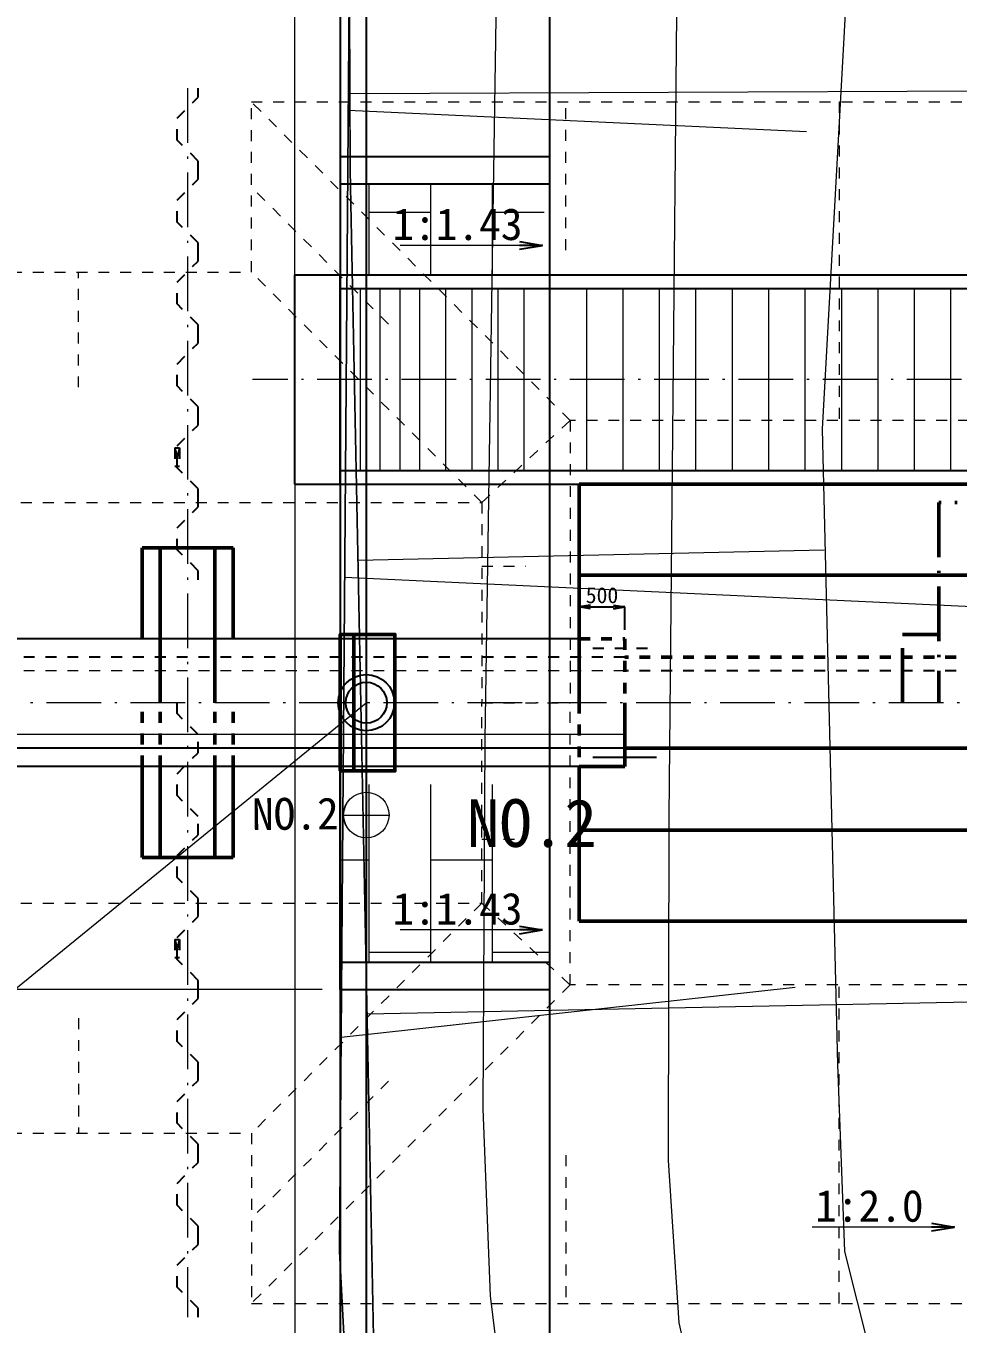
# Model space of a CAD drawing. Header units: millimetres. Extents: x 432273 to 1023813, y 170116 to 705940.
# Drawn here: x 760748 to 770982, y 398210 to 412468 of the extents above; entities that cross this region are included whole.
import ezdxf
from ezdxf.enums import TextEntityAlignment as Align

# ---------------------------------------------------------------- set-up
doc = ezdxf.new("R2010")
doc.units = ezdxf.units.MM
doc.header["$LTSCALE"] = 100
doc.header["$PDSIZE"] = 300
for name, pattern in [('56301', [0.5, 0.25, -0.25]), ('SXF_一点短鎖線', [9.25, 6, -1.5, 0.25, -1.5]), ('SXF_跳び破線', [12, 6, -6]), ('一点短鎖線', [9.25, 6, -1.5, 0.25, -1.5])]:
    doc.linetypes.add(name, pattern=pattern)
doc.layers.get('Defpoints').update_dxf_attribs({"color": 153})
for name, color, linetype, lineweight in [('D-BGD', 7, 'Continuous', 13), ('D-BMK', 2, 'SXF_一点短鎖線', 13), ('D-BMK-HTXT', 7, 'Continuous', 13), ('D-BYP-STR1', 2, 'Continuous', 13), ('D-BYP-STR2', 6, 'Continuous', 25), ('D-BYP-STR3', 3, 'Continuous', 25), ('D-BYP-STR4', 6, 'Continuous', 25), ('D-BYP-STR8', 150, 'Continuous', 25), ('D-BYP-TXT', 7, 'Continuous', 13), ('D-STR', 1, 'Continuous', 50), ('D-STR-DIM', 7, 'Continuous', 13), ('D-STR-HTXT', 7, 'Continuous', 13), ('D-STR-TXT', 7, 'Continuous', 13), ('開削', 5, 'Continuous', 13)]:
    doc.layers.add(name, color=color, linetype=linetype, lineweight=lineweight)
doc.layers.add('Defpoints2', color=11, linetype='Continuous', plot=False)
doc.styles.add('MS ゴシック', font='MS Gothic.ttf')
doc.styles.add('ＭＳ ゴシック', font='MS Gothic.ttf')
doc.dimstyles.new('DIM-100-F', dxfattribs={"dimscale": 100, "dimtxt": 3.5, "dimasz": 2.5, "dimexe": 0, "dimexo": 2, "dimgap": 0.8, "dimtad": 1, "dimdec": 0, "dimzin": 0, "dimdsep": 46, "dimtxsty": 'MS ゴシック', "dimblk": 'OPEN', "dimcen": 0.1, "dimclrd": 256, "dimclre": 256, "dimclrt": 256, "dimaunit": 1, "dimadec": 4, "dimazin": 0, "dimtfac": 1, "dimtdec": 0, "dimtmove": 2, "dimatfit": 3, "dimldrblk": 'OPEN', "dimfxl": 1, "dimtolj": 1, "dimtzin": 0, "dimlwd": -1, "dimlwe": -1, "dimarcsym": 2})
doc.dimstyles.new('DIM-50-F', dxfattribs={"dimscale": 50, "dimtxt": 3.5, "dimasz": 2.5, "dimexe": 0, "dimexo": 2, "dimgap": 0.8, "dimtad": 1, "dimdec": 0, "dimzin": 0, "dimdsep": 46, "dimtxsty": 'MS ゴシック', "dimblk": 'OPEN', "dimcen": 0.1, "dimclrd": 256, "dimclre": 256, "dimclrt": 256, "dimaunit": 1, "dimadec": 4, "dimazin": 0, "dimtfac": 1, "dimtdec": 0, "dimtmove": 2, "dimatfit": 3, "dimldrblk": 'OPEN', "dimfxl": 1, "dimtolj": 1, "dimtzin": 0, "dimlwd": -1, "dimlwe": -1, "dimarcsym": 2})

# ---------------------------------------------------------------- blocks, each defined once
blk = doc.blocks.new('21311212131313131')
at = {"layer": 'D-BGD', "linetype": 'Continuous'}
for p, q in [((2621199.8571, -1227219.7997), (2620937.3489, -1216724.5447)), ((2631301.8617, -1226821.8142), (2630894.0811, -1216862.6524)), ((2626511.0967, -1227168.1898), (2626765.7641, -1217299.0659)), ((2626322.2807, -1227025.7045), (2626101.0385, -1221911.2203)), ((2621382.6896, -1227236.0916), (2621512.6051, -1222201.4775)), ((2631562.3852, -1227101.3091), (2630908.9543, -1222131.4846))]:
    blk.add_line(p, q, dxfattribs=at)
at = {"layer": 'D-BGD', "linetype": 'Continuous', "flags": 128}
for points, elevation in [([(2683233.4191, -1220140.184), (2681767.6131, -1220060.5315), (2680499.1354, -1219849.4957), (2678755.7258, -1219004.532), (2674683.4035, -1215972.6039), (2673095.8124, -1214740.9652), (2671961.7109, -1214178.2577), (2671121.3387, -1213959.8947), (2669154.2314, -1213738.0556), (2658609.7653, -1213928.0223), (2652676.4151, -1213906.1937), (2650622.6763, -1214075.844), (2648912.0097, -1214262.2991), (2646642.0878, -1214733.1368), (2644069.2242, -1216032.2464), (2636391.0573, -1220634.5878), (2635437.5482, -1221074.7938), (2633801.2626, -1221523.1352), (2631751.5891, -1221643.7093), (2624774.7082, -1221955.8035), (2615167.0334, -1221625.73), (2602103.3073, -1222192.2188), (2591938.0111, -1223376.3837), (2581457.7463, -1223909.3069)], 364999.9803), ([(2545192.0398, -1226810.1323), (2590018.9231, -1225157.6586), (2593466.7902, -1225021.5815), (2594916.1597, -1224941.7511), (2597675.9605, -1224619.3873), (2601856.0888, -1224263.9964), (2607977.5078, -1223946.446), (2615644.4648, -1223706.5949), (2629067.253, -1223556.6974), (2632844.792, -1223484.8112), (2634623.6468, -1223329.9846), (2635580.4417, -1223089.9441), (2637728.4484, -1222179.5729), (2641510.7003, -1220118.6196), (2642214.0332, -1219714.7438), (2646999.0761, -1217344.3068), (2651358.5504, -1216246.8884)], 365999.9802), ([(2545956.1208, -1228488.1611), (2609704.4053, -1225883.6475), (2613975.3817, -1225720.4951), (2616249.2245, -1225661.0775), (2628263.3448, -1225591.6313), (2632317.4839, -1225530.9416), (2634371.7096, -1225408.2994), (2635231.9984, -1225284.1535), (2637359.5758, -1224633.9277), (2639911.355, -1223240.0529), (2642700.7661, -1221557.8726), (2645535.3296, -1220045.1952), (2648539.8083, -1218896.8649)], 366999.9802)]:
    blk.add_lwpolyline(points, dxfattribs=dict(at, elevation=elevation))
for points in [[(2691570.549, -1225637.9312), (2680590.0773, -1225939.2039), (2679051.1147, -1225841.1634), (2678491.7102, -1225805.1137), (2677261.601, -1225188.7079), (2673112.2911, -1222818.0376), (2668527.3973, -1220439.2002), (2667643.1984, -1220123.8825), (2666873.7425, -1220032.1247), (2662058.7268, -1219974.9723), (2656686.9467, -1220243.4675), (2651396.9093, -1220552.1516), (2650264.0026, -1220618.2593), (2649373.4809, -1220785.1365), (2646882.9721, -1221723.4766), (2641907.2356, -1224479.7372), (2640534.4395, -1225267.2693), (2639095.3444, -1226092.6092), (2637865.9019, -1226659.9283), (2636920.2729, -1226852.4996), (2633919.1306, -1227070.105), (2614895.3663, -1227321.9859), (2598798.9372, -1227763.8917), (2577698.008, -1228369.8252)], [(2633919.1306, -1227070.105), (2636920.2729, -1226852.4996), (2637865.9019, -1226659.9283), (2639095.3444, -1226092.6092), (2640534.4395, -1225267.2693), (2641907.2356, -1224479.7372), (2646882.9721, -1221723.4766), (2649373.4809, -1220785.1365), (2650264.0026, -1220618.2593), (2651396.9093, -1220552.1516), (2656686.9467, -1220243.4675), (2662058.7268, -1219974.9723), (2666873.7425, -1220032.1247), (2667643.1984, -1220123.8825), (2668527.3973, -1220439.2002), (2673112.2911, -1222818.0376), (2677261.601, -1225188.7079), (2678491.7102, -1225805.1137), (2679051.1147, -1225841.1634), (2680590.0773, -1225939.2039)], [(2543549.0324, -1229517.7702), (2558266.0011, -1228948.8574), (2577698.008, -1228369.8252), (2598798.9372, -1227763.8917), (2614895.3663, -1227321.9859), (2633919.1306, -1227070.105)]]:
    blk.add_lwpolyline(points, dxfattribs=at)
at = {"layer": 'D-BGD', "linetype": 'Continuous'}
for points in [[(2658108.5483, -1220212.278, 368399.9801), (2649810.6115, -1220355.2356, 368349.9801), (2649396.2976, -1220424.8347, 368369.9801), (2649116.0549, -1220499.4271, 368379.9801), (2648653.7219, -1220656.7426, 368419.9801), (2639079.8998, -1225858.4267, 368259.9801), (2638011.3675, -1226310.9072, 368279.9801), (2636864.0818, -1226594.8709, 368299.9801), (2622041.867, -1227201.9312, 368509.9801), (2603420.9703, -1227667.5166, 368489.9801), (2583046.0721, -1228005.1242, 368469.9801), (2559313.1878, -1228624.9163, 368279.9801), (2520094.582, -1229522.7416, 368369.9801), (2506538.0364, -1229671.2376, 368369.9801), (2472330.7692, -1230473.761, 368359.9801), (2457041.9933, -1230871.01, 368249.9801), (2441605.9553, -1231016.6364, 367879.9801)], [(2559313.1878, -1228624.9163, 368279.9801), (2583046.0721, -1228005.1242, 368469.9801), (2603420.9703, -1227667.5166, 368489.9801), (2622041.867, -1227201.9312, 368509.9801), (2636864.0818, -1226594.8709, 368299.9801)]]:
    blk.add_polyline3d(points, dxfattribs=at)
at = {"layer": 'D-BMK', "linetype": 'SXF_一点短鎖線', "flags": 128}
blk.add_lwpolyline([(2358657.0594, -1232509.0485), (2831012.6992, -1222672.879)], dxfattribs=at)
at = {"layer": 'D-BMK-HTXT', "color": 7, "linetype": 'Continuous', "lineweight": 13}
blk.add_line((2629123.6408, -1227127.0007, 65818.5963), (2629113.2312, -1226627.1091, -65818.5963), dxfattribs=at)
blk.add_circle((2629118.436, -1226877.0549, 0), 250, dxfattribs=at)
at = {"layer": 'D-BYP-STR2', "flags": 128}
blk.add_lwpolyline([(2582128.6229, -1227855.5544), (2831012.6992, -1222672.879)], dxfattribs=at)
at = {"layer": 'D-BYP-STR2', "ltscale": 1500, "flags": 128}
blk.add_lwpolyline([(2559995.2108, -1229183.8133), (2581672.1455, -1231096.6869, 0.02634359), (2582724.6241, -1231130.2244), (2588239.7219, -1231015.3802, 0.0353635146), (2589646.5834, -1230886.2662), (2609257.3932, -1227676.8846, -0.0353635146), (2610664.2548, -1227547.7705), (2831012.6992, -1222959.3246)], format="xyb", dxfattribs=at)
at = {"layer": 'Defpoints', "color": 7, "style": 'ＭＳ ゴシック'}
blk.add_text('NO.2', height=525, rotation=91.19293497, dxfattribs=at).set_placement((2629446.2723, -1225766.245, -329092.9815))
blk = doc.blocks.new('_Open')
at = {"color": 0, "linetype": 'ByBlock', "lineweight": -2}
for p, q in [((-1, 0.167), (0, 0)), ((-1, -0.167), (0, 0)), ((0, 0), (-1, 0))]:
    blk.add_line(p, q, dxfattribs=at)
blk = doc.blocks.new('*D48')
at = {"layer": 'Defpoints', "color": 0, "ltscale": 1500, "transparency": 16777216}
for p in [(767323, 406087), (766823, 405986), (767323, 405735)]:
    blk.add_point(p, dxfattribs=at)
at = {"layer": 'Defpoints2', "ltscale": 1500, "transparency": 16777216}
for p, q in [((766823, 406086), (766823, 406087)), ((766948, 406087), (767198, 406087)), ((767323, 405835), (767323, 406087))]:
    blk.add_line(p, q, dxfattribs=at)
at = {"layer": 'Defpoints2', "ltscale": 1500, "transparency": 16777216, "xscale": 125, "yscale": 125, "zscale": 125, "rotation": 180}
blk.add_blockref('_Open', (766823, 406087), dxfattribs=at)
at = {"layer": 'Defpoints2', "ltscale": 1500, "transparency": 16777216, "xscale": 125, "yscale": 125, "zscale": 125}
blk.add_blockref('_Open', (767323, 406087), dxfattribs=at)
at = {"layer": 'Defpoints2', "ltscale": 1500, "transparency": 16777216, "insert": (767073, 406214), "char_height": 175, "attachment_point": 5, "style": 'MS ゴシック'}
blk.add_mtext('\\A1;500', dxfattribs=at)
blk = doc.blocks.new('土工1124')
at = {"layer": '開削', "linetype": 'SXF_跳び破線', "ltscale": 0.2}
for p, q in [((893337, 86403), (903037, 86403)), ((896837, 82903), (893337, 86403)), ((893337, 84533), (893337, 86403)), ((896791, 84774), (896791, 86403)), ((899791, 86403), (899791, 82903)), ((894844, 83961), (893337, 85468)), ((877737, 84533), (893337, 84533)), ((891437, 83268), (891437, 84533)), ((895867, 82003), (893337, 84533)), ((895867, 82003), (896837, 82903)), ((904337, 82903), (896837, 82903)), ((896837, 82903), (896837, 79803)), ((875207, 82003), (895867, 82003)), ((895867, 82003), (895867, 79803)), ((895867, 81303), (896352, 81303)), ((895867, 77603), (895867, 79803)), ((895867, 79803), (896837, 79803)), ((896837, 76703), (896837, 79803)), ((895867, 78303), (896352, 78303)), ((875207, 77603), (895867, 77603)), ((895867, 77603), (893337, 75073)), ((895867, 77603), (896837, 76703)), ((896837, 76703), (893337, 73203)), ((904337, 76703), (896837, 76703)), ((899791, 73203), (899791, 76703)), ((891437, 76338), (891437, 75073)), ((894844, 75646), (893337, 74138)), ((877737, 75073), (893337, 75073)), ((893337, 75073), (893337, 73203)), ((896791, 74833), (896791, 73203)), ((893337, 73203), (903037, 73203))]:
    blk.add_line(p, q, dxfattribs=at)
blk = doc.blocks.new('*D51')
at = {"layer": 'D-STR-DIM', "transparency": 16777216}
for p, q in [((763999, 401885), (723348, 401885)), ((723348, 400555), (723348, 401635)), ((747423, 400305), (723348, 400305))]:
    blk.add_line(p, q, dxfattribs=at)
at = {"layer": 'Defpoints', "color": 0, "transparency": 16777216}
for p in [(723348, 401885), (764199, 401885, 354000), (747623, 400305, 354000)]:
    blk.add_point(p, dxfattribs=at)
at = {"layer": 'D-STR-DIM', "transparency": 16777216, "xscale": 250, "yscale": 250, "zscale": 250}
for p, rotation in [((723348, 401885), 90), ((723348, 400305), 270)]:
    blk.add_blockref('_Open', p, dxfattribs=dict(at, rotation=rotation))
at = {"layer": 'D-STR-DIM', "transparency": 16777216, "insert": (723093, 401095), "char_height": 350, "attachment_point": 5, "rotation": 90, "style": 'MS ゴシック'}
blk.add_mtext('\\A1;1580', dxfattribs=at)
blk = doc.blocks.new('*D52')
at = {"layer": 'D-STR-DIM', "transparency": 16777216}
for p, q in [((729600, 405035), (723348, 405035)), ((723348, 402135), (723348, 404785)), ((763999, 401885), (723348, 401885))]:
    blk.add_line(p, q, dxfattribs=at)
at = {"layer": 'Defpoints', "color": 0, "transparency": 16777216}
for p in [(723348, 405035), (729800, 405035, 354000), (764199, 401885, 354000)]:
    blk.add_point(p, dxfattribs=at)
at = {"layer": 'D-STR-DIM', "transparency": 16777216, "xscale": 250, "yscale": 250, "zscale": 250}
for p, rotation in [((723348, 405035), 90), ((723348, 401885), 270)]:
    blk.add_blockref('_Open', p, dxfattribs=dict(at, rotation=rotation))
at = {"layer": 'D-STR-DIM', "transparency": 16777216, "insert": (723093, 403460), "char_height": 350, "attachment_point": 5, "rotation": 90, "style": 'MS ゴシック'}
blk.add_mtext('\\A1;3150', dxfattribs=at)

msp = doc.modelspace()

# ---------------------------------------------------------------- hatches: boundary and pattern name
at = {"layer": 'D-BYP-STR1'}
h = msp.add_hatch(dxfattribs=at)
h.set_pattern_fill('AR-BRSTD', color=256, scale=10, angle=269.99978)
h.set_pattern_definition([(269.9998, (696772.4, 335237.3), (677.418, -0.0027), []), (359.9998, (696772.4, 335237.3), (677.422, 1015.997), [677.418, -677.418])])
edge = h.paths.add_edge_path()
edge.add_line((764198.5, 410734.8), (766501.1, 410734.8))
edge.add_arc((768181.8, 410234.8), 1753.5, 163.43256, 196.56744)
edge.add_line((766501.1, 409734.8), (764198.5, 409734.8))
edge.add_line((764198.5, 409734.8), (764198.5, 410734.8))
edge = h.paths.add_edge_path()
edge.add_line((764198.5, 404134.8), (766501.1, 404134.8))
edge.add_arc((788573.8, 403159.8), 22094.2, 177.47077, 182.52923)
edge.add_line((766501.1, 402184.8), (764216.1, 402184.8))
edge.add_line((764216.1, 402184.8), (764198.5, 404134.8))

# ---------------------------------------------------------------- linework, layer by layer
for radius in [309.4, 225]:
    msp.add_circle((764484.9, 405034.8, 354000), radius)
at = {"layer": 'D-BGD', "color": 6, "ltscale": 1500, "elevation": 354000, "flags": 128}
msp.add_lwpolyline([(763617.8, 472957.1), (761254, 451324.6, 0.0263436), (761198.6, 450273.1), (761198.6, 444756.8, 0.0353635), (761298.4, 443347.6), (764098.8, 423674.2, -0.0353635), (764198.6, 422264.9), (764198.5, 186939.8)], format="xyb", dxfattribs=at)
at = {"layer": 'D-BMK', "linetype": 'SXF_一点短鎖線'}
for p, q in [((764484.9, 401992.8, 354000), (764484.9, 412219.4, 354000)), ((762522.6, 411784.8, 354000), (762522.6, 398284.8, 354000)), ((775646.4, 408584.8, 354000), (763234.1, 408584.8, 354000)), ((810597.2, 405034.8, 354000), (729800.3, 405034.8, 354000))]:
    msp.add_line(p, q, dxfattribs=at)
at = {"layer": 'D-BYP-STR1'}
for p, q in [((763698.5, 409734.8, 354000), (763698.5, 426038.6, 354000)), ((763698.5, 407434.8, 354000), (763698.5, 377464.7, 354000)), ((767322.6, 404684.8, 354000), (744222.9, 404684.8, 354000))]:
    msp.add_line(p, q, dxfattribs=at)
at = {"layer": 'D-BYP-STR1', "linetype": 'SXF_跳び破線', "ltscale": 0.2}
for p, q in [((764484.9, 377464.7, 354000), (764484.9, 426038.6, 354000)), ((767322.6, 405384.8, 354000), (744222.9, 405384.8, 354000))]:
    msp.add_line(p, q, dxfattribs=at)
at = {"layer": 'D-BYP-STR1', "ltscale": 0.2}
for p, q in [((764416.3, 409584.8, 354000), (764416.3, 407584.8, 354000)), ((764634.1, 409584.8, 354000), (764634.1, 407584.8, 354000)), ((764851.9, 409584.8, 354000), (764851.9, 407584.8, 354000)), ((765069.2, 409584.8, 354000), (765069.2, 407584.8, 354000)), ((765355.6, 409584.8, 354000), (765355.6, 407584.8, 354000)), ((765641.9, 409584.8, 354000), (765641.9, 407584.8, 354000)), ((765928.3, 409584.8, 354000), (765928.3, 407584.8, 354000)), ((766214.7, 409584.8, 354000), (766214.7, 407584.8, 354000)), ((766501.1, 409584.8, 354000), (766501.1, 407584.8, 354000)), ((766901.1, 409584.8, 354000), (766901.1, 407584.8, 354000)), ((767301.1, 409584.8, 354000), (767301.1, 407584.8, 354000)), ((767701.1, 409584.8, 354000), (767701.1, 407584.8, 354000)), ((768101.1, 409584.8, 354000), (768101.1, 407584.8, 354000)), ((768501.1, 409584.8, 354000), (768501.1, 407584.8, 354000)), ((768901.1, 409584.8, 354000), (768901.1, 407584.8, 354000)), ((769301.1, 409584.8, 354000), (769301.1, 407584.8, 354000)), ((769701.1, 409584.8, 354000), (769701.1, 407584.8, 354000)), ((770101.1, 409584.8, 354000), (770101.1, 407584.8, 354000)), ((770501.1, 409584.8, 354000), (770501.1, 407584.8, 354000)), ((770901.1, 409584.8, 354000), (770901.1, 407584.8, 354000))]:
    msp.add_line(p, q, dxfattribs=at)
at = {"layer": 'D-BYP-STR3', "ltscale": 0.2}
for p, q in [((766501.1, 388634.8, 354000), (766501.1, 421434.8, 354000)), ((764198.5, 411034.8, 354000), (766501.1, 411034.8, 354000)), ((764198.5, 411034.8, 354000), (764198.5, 409734.8, 354000)), ((764198.5, 410734.8, 354000), (766501.1, 410734.8, 354000)), ((763698.5, 407434.8, 354000), (763698.5, 409734.8, 354000)), ((763698.5, 409734.8, 354000), (773522.9, 409734.8, 354000)), ((764198.5, 407434.8, 354000), (764198.5, 409734.8, 354000)), ((764198.5, 409584.8, 354000), (773522.9, 409584.8, 354000)), ((764198.5, 407584.8, 354000), (773522.9, 407584.8, 354000)), ((763698.5, 407434.8, 354000), (773522.9, 407434.8, 354000)), ((764198.5, 407334.8, 354000), (764198.5, 405784.8, 354000)), ((764198.5, 405784.8, 354000), (764198.5, 404284.8, 354000)), ((764198.5, 401884.8, 354000), (764198.5, 404284.8, 354000)), ((764198.5, 402184.8, 354000), (766501.1, 402184.8, 354000)), ((764198.5, 401884.8, 354000), (766501.1, 401884.8, 354000))]:
    msp.add_line(p, q, dxfattribs=at)
at = {"layer": 'D-BYP-STR4', "linetype": 'SXF_跳び破線', "ltscale": 0.2}
for p, q in [((771922.9, 405384.8, 354000), (767322.6, 405384.8, 354000)), ((762637.6, 402784.8, 354000), (762637.6, 402884.8, 354000))]:
    msp.add_line(p, q, dxfattribs=at)
for points in [[(762637.6, 410884.8), (762637.6, 410984.8), (762407.6, 411214.8), (762407.6, 411454.8), (762637.6, 411684.8), (762637.6, 411784.8)], [(762637.6, 409984.8), (762637.6, 410084.8), (762407.6, 410314.8), (762407.6, 410554.8), (762637.6, 410784.8), (762637.6, 410884.8)], [(762637.6, 409084.8), (762637.6, 409184.8), (762407.6, 409414.8), (762407.6, 409654.8), (762637.6, 409884.8), (762637.6, 409984.8)], [(762637.6, 408184.8), (762637.6, 408284.8), (762407.6, 408514.8), (762407.6, 408754.8), (762637.6, 408984.8), (762637.6, 409084.8)], [(762637.6, 407284.8), (762637.6, 407384.8), (762407.6, 407614.8), (762407.6, 407854.8), (762637.6, 408084.8), (762637.6, 408184.8)], [(762382.6, 407834.8), (762382.6, 407634.8)], [(762382.6, 407834.8), (762432.6, 407834.8)], [(762432.6, 407834.8), (762382.6, 407634.8)], [(762382.6, 407834.8), (762432.6, 407634.8)], [(762432.6, 407834.8), (762432.6, 407634.8)], [(762382.6, 407634.8), (762432.6, 407634.8)], [(762637.6, 406384.8), (762637.6, 406484.8), (762407.6, 406714.8), (762407.6, 406954.8), (762637.6, 407184.8), (762637.6, 407284.8)], [(762637.6, 401884.8), (762637.6, 401984.8), (762407.6, 402214.8), (762407.6, 402454.8), (762637.6, 402684.8), (762637.6, 402784.8)], [(762382.6, 402434.8), (762382.6, 402234.8)], [(762382.6, 402434.8), (762432.6, 402434.8)], [(762432.6, 402434.8), (762382.6, 402234.8)], [(762382.6, 402434.8), (762432.6, 402234.8)], [(762432.6, 402434.8), (762432.6, 402234.8)], [(762382.6, 402234.8), (762432.6, 402234.8)], [(762637.6, 400984.8), (762637.6, 401084.8), (762407.6, 401314.8), (762407.6, 401554.8), (762637.6, 401784.8), (762637.6, 401884.8)], [(762637.6, 400084.8), (762637.6, 400184.8), (762407.6, 400414.8), (762407.6, 400654.8), (762637.6, 400884.8), (762637.6, 400984.8)], [(762637.6, 399184.8), (762637.6, 399284.8), (762407.6, 399514.8), (762407.6, 399754.8), (762637.6, 399984.8), (762637.6, 400084.8)], [(762637.6, 398284.8), (762637.6, 398384.8), (762407.6, 398614.8), (762407.6, 398854.8), (762637.6, 399084.8), (762637.6, 399184.8)]]:
    msp.add_lwpolyline(points, dxfattribs=at)
at = {"layer": 'D-BYP-STR4', "linetype": 'SXF_跳び破線', "ltscale": 0.2, "elevation": 354000}
msp.add_lwpolyline([(762637.6, 402884.8), (762407.6, 403114.8), (762407.6, 403354.8), (762637.6, 403584.8), (762637.6, 403784.8), (762407.6, 404014.8), (762407.6, 404254.8), (762637.6, 404484.8), (762637.6, 404684.8), (762407.6, 404914.8), (762407.6, 405034.8)], dxfattribs=at)
at = {"layer": 'D-BYP-STR8'}
for p, q in [((766822.6, 405734.8, 354000), (744722.9, 405734.8, 354000)), ((767322.6, 405034.8, 354000), (767322.6, 404334.8, 354000)), ((767322.6, 404534.8, 354000), (744222.9, 404534.8, 354000)), ((766822.6, 404334.8, 354000), (744722.9, 404334.8, 354000)), ((767322.6, 404334.8, 354000), (766822.6, 404334.8, 354000))]:
    msp.add_line(p, q, dxfattribs=at)
at = {"layer": 'D-BYP-STR8', "linetype": 'SXF_跳び破線', "ltscale": 0.2}
for p, q in [((766822.6, 405734.8, 354000), (767322.6, 405734.8, 354000)), ((767322.6, 405734.8, 354000), (767322.6, 405034.8, 354000)), ((767322.6, 405534.8, 354000), (744222.9, 405534.8, 354000))]:
    msp.add_line(p, q, dxfattribs=at)
at = {"layer": 'D-BYP-STR8', "color": 2, "linetype": 'SXF_跳び破線', "ltscale": 0.2}
msp.add_line((766972.6, 405634.8, 354000), (767672.6, 405634.8, 354000), dxfattribs=at)
at = {"layer": 'D-BYP-STR8', "color": 2}
msp.add_line((766972.6, 404434.8, 354000), (767672.6, 404434.8, 354000), dxfattribs=at)
at = {"layer": 'D-BYP-TXT'}
msp.add_line((764234.8, 403800.8, -15050), (764734.8, 403800.8, -15050), dxfattribs=at)
msp.add_circle((764484.8, 403800.8, -15050), 250, dxfattribs=at)
at = {"layer": 'D-STR'}
for p, q in [((773722.9, 407434.8, 354000), (766822.6, 407434.8, 354000)), ((766822.6, 405034.8, 354000), (766822.6, 407434.8, 354000)), ((763022.6, 406734.8, 354000), (762022.6, 406734.8, 354000)), ((762222.6, 406734.8, 354000), (762222.6, 405034.8, 354000)), ((762822.6, 405034.8, 354000), (762822.6, 406734.8, 354000)), ((771522.9, 406434.8, 354000), (766822.6, 406434.8, 354000)), ((764348.6, 405784.8, 354000), (764348.6, 404284.8, 354000)), ((767322.6, 405034.8, 354000), (767322.6, 404334.8, 354000)), ((767322.6, 404534.8, 354000), (771522.9, 404534.8, 354000)), ((766822.6, 402634.8, 354000), (766822.6, 404334.8, 354000)), ((767322.6, 404334.8, 354000), (766822.6, 404334.8, 354000)), ((766822.6, 403634.8, 354000), (771522.9, 403634.8, 354000)), ((773722.9, 402634.8, 354000), (766822.6, 402634.8, 354000))]:
    msp.add_line(p, q, dxfattribs=at)
at = {"layer": 'D-STR', "ltscale": 100}
for p, q in [((762022.6, 406734.8, 354000), (762022.6, 405734.8, 354000)), ((763022.6, 406734.8, 354000), (763022.6, 405734.8, 354000))]:
    msp.add_line(p, q, dxfattribs=at)
at = {"layer": 'D-STR', "linetype": 'SXF_跳び破線', "ltscale": 0.2}
for p, q in [((766822.6, 405734.8, 354000), (767322.6, 405734.8, 354000)), ((767322.6, 405734.8, 354000), (767322.6, 405034.8, 354000)), ((771922.9, 405534.8, 354000), (767322.6, 405534.8, 354000)), ((762022.6, 404334.8, 354000), (762022.6, 405034.8, 354000)), ((762222.6, 404334.8, 354000), (762222.6, 405034.8, 354000)), ((762822.6, 404334.8, 354000), (762822.6, 405034.8, 354000)), ((763022.6, 404334.8, 354000), (763022.6, 405034.8, 354000)), ((766822.6, 405034.8, 354000), (766822.6, 404334.8, 354000))]:
    msp.add_line(p, q, dxfattribs=at)
at = {"layer": 'D-STR', "ltscale": 30}
for p, q in [((762022.6, 403334.8, 354000), (762022.6, 404334.8, 354000)), ((762222.6, 403334.8, 354000), (762222.6, 404334.8, 354000)), ((762822.6, 403334.8, 354000), (762822.6, 404334.8, 354000)), ((763022.6, 403334.8, 354000), (763022.6, 404334.8, 354000)), ((763022.6, 403334.8, 354000), (762022.6, 403334.8, 354000))]:
    msp.add_line(p, q, dxfattribs=at)
at = {"layer": 'D-STR', "linetype": '一点短鎖線', "elevation": 354000}
for points in [[(773572.9, 405034.8), (773572.9, 407234.8), (770772.9, 407234.8), (770772.9, 405034.8)], [(770372.9, 405034.8), (770372.9, 405784.8), (770772.9, 405784.8)]]:
    msp.add_lwpolyline(points, dxfattribs=at)
at = {"layer": 'D-STR', "elevation": 354000}
msp.add_lwpolyline([(764198.6, 404284.8), (764198.6, 405784.8), (764798.6, 405784.8), (764798.6, 404284.8)], close=True, dxfattribs=at)
at = {"layer": 'D-STR-HTXT'}
msp.add_line((760322.5, 401641, 354000), (764484.9, 405034.8, 354000), dxfattribs=at)

# ---------------------------------------------------------------- block references
at = {"layer": 'D-BGD', "linetype": '56301', "rotation": 268.807065034117}
msp.add_blockref('21311212131313131', (2045832.1, 3006806.9, 354000), dxfattribs=at)
at = {"layer": '開削'}
msp.add_blockref('土工1124', (-130114.2, 325231.6, 354000), dxfattribs=at)

# ---------------------------------------------------------------- texts
at = {"layer": 'D-BYP-TXT', "insert": (763229.7, 403807.6, -15050), "char_height": 350, "attachment_point": 4, "rotation": 0.5637, "style": 'ＭＳ ゴシック'}
msp.add_mtext('NO.2 ', dxfattribs=at)
at = {"layer": 'D-STR-TXT', "style": 'ＭＳ ゴシック'}
for s, p in [('1:1.43', (765485.9, 410116.6, 354000)), ('1:1.43', (765485.9, 402597.8, 354000)), ('1:2.0', (770009, 399333.7, 354000))]:
    msp.add_text(s, height=350, rotation=360, dxfattribs=at).set_placement(p, align=Align.CENTER)

# ---------------------------------------------------------------- dimensions: what is measured, and where the dimension line sits
at = {"layer": 'D-STR-DIM'}
for base, p1, p2, picture, middle in [((723348, 405034.8), (764198.5, 401884.8, 354000), (729800.3, 405034.8, 354000), '*D52', (723093, 403459.8)), ((723348, 401884.8), (747622.9, 400304.8, 354000), (764198.5, 401884.8, 354000), '*D51', (723093, 401094.8))]:
    dim = msp.add_linear_dim(base=base, p1=p1, p2=p2, angle=90, dimstyle='DIM-100-F', dxfattribs=at)
    dim.commit()
    dim.dimension.update_dxf_attribs({"geometry": picture, "text_midpoint": middle})
at = {"layer": 'Defpoints2', "ltscale": 1500}
dim = msp.add_linear_dim(base=(767322.6, 406086.8, 354000), p1=(766822.6, 405986.5, 354000), p2=(767322.6, 405734.8, 354000), dimstyle='DIM-50-F', dxfattribs=at)
dim.commit()
dim.dimension.update_dxf_attribs({"geometry": '*D48', "text_midpoint": (767072.6, 406214.3, 354000)})

# ---------------------------------------------------------------- leaders
at = {"layer": 'D-STR-HTXT', "ltscale": 1500}
for points in [[(766418.7, 410057.7, 354000), (764856.8, 410057.7, 354000)], [(766418.7, 402539, 354000), (764856.8, 402539, 354000)], [(770941.8, 399274.9, 354000), (769379.9, 399274.9, 354000)]]:
    msp.add_leader(points, dimstyle='DIM-100-F', override={"dimgap": 0.8, "dimtad": 0}, dxfattribs=at)

doc.saveas('drawing.dxf')
